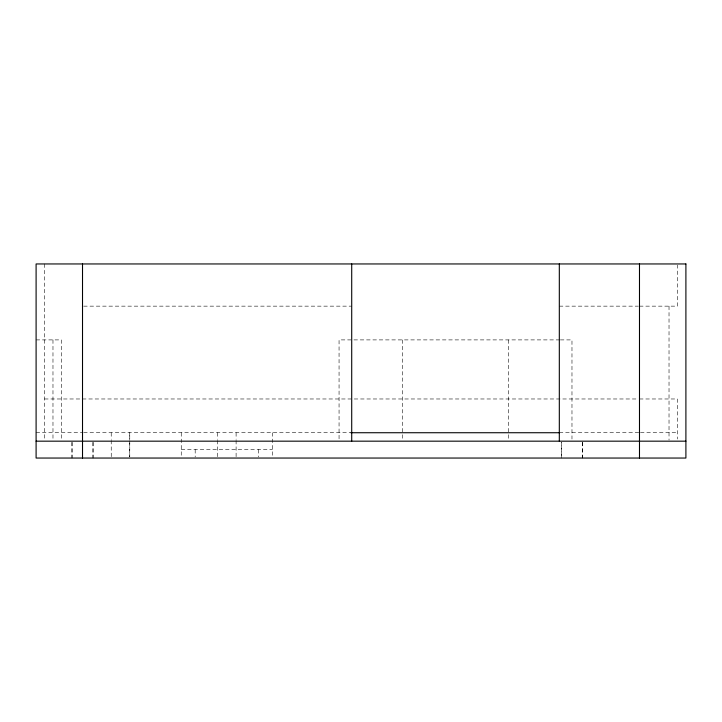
<?xml version="1.0" encoding="UTF-8"?>
<svg xmlns="http://www.w3.org/2000/svg" width="722" height="722" viewBox="0 0 722 722"><rect width="100%" height="100%" fill="white"/><g stroke="black" fill="none" stroke-linecap="round" stroke-linejoin="round"><path stroke-width="0.54" stroke-dasharray="3.61 2.71" d="M83.644 306.146L351.713 306.146M559.315 306.146L638.374 306.146M639.484 306.146L677.462 306.146L677.462 265.064M36.1 339.9L61.415 339.9L61.415 439.057M559.758 339.9L339.06 339.9L339.06 439.057M560.371 339.9L571.977 339.9L571.977 439.057M44.538 398.977L638.374 398.977M639.484 398.977L677.462 398.977L677.462 439.057M36.1 432.731L82.516 432.731M83.644 432.731L351.713 432.731M559.315 432.731L639.484 432.731M640.477 432.731L677.462 432.731M181.249 449.607L272.393 449.607M669.023 306.146L669.023 440.059M582.519 442.297L582.519 458.046M582.428 442.297L582.428 458.046M508.685 339.9L508.685 439.057M402.353 339.9L402.353 439.057M272.393 432.731L272.393 456.99M258.458 449.607L258.458 456.99M236.103 432.731L236.103 439.337M236.103 440.438L236.103 456.945M217.539 432.731L217.539 439.337M217.539 440.438L217.539 456.945M195.184 449.607L195.184 456.99M181.249 432.731L181.249 456.99M111.215 432.731L111.251 439.337M111.215 440.438L111.251 456.945M93.066 442.297L93.066 458.046M92.976 442.297L92.976 458.046M72.056 442.297L72.056 458.046M71.965 442.297L71.965 458.046M52.977 339.9L52.977 440.059M44.538 263.954L44.538 439.057M561.517 458.046L561.517 442.297L561.427 458.046M129.77 439.337L129.77 432.731L129.725 439.337M129.77 456.945L129.77 440.438L129.725 456.945"/><path stroke-width="1.08" d="M350.856 432.731L559.433 432.731M36.1 441.169L685.9 441.169M639.484 263.954L639.484 458.046M559.315 263.954L559.315 441.169M351.713 263.954L351.713 441.169M82.516 263.954L82.516 458.046M685.9 263.954L36.1 263.954L36.1 458.046L685.9 458.046L685.9 263.954"/></g></svg>
